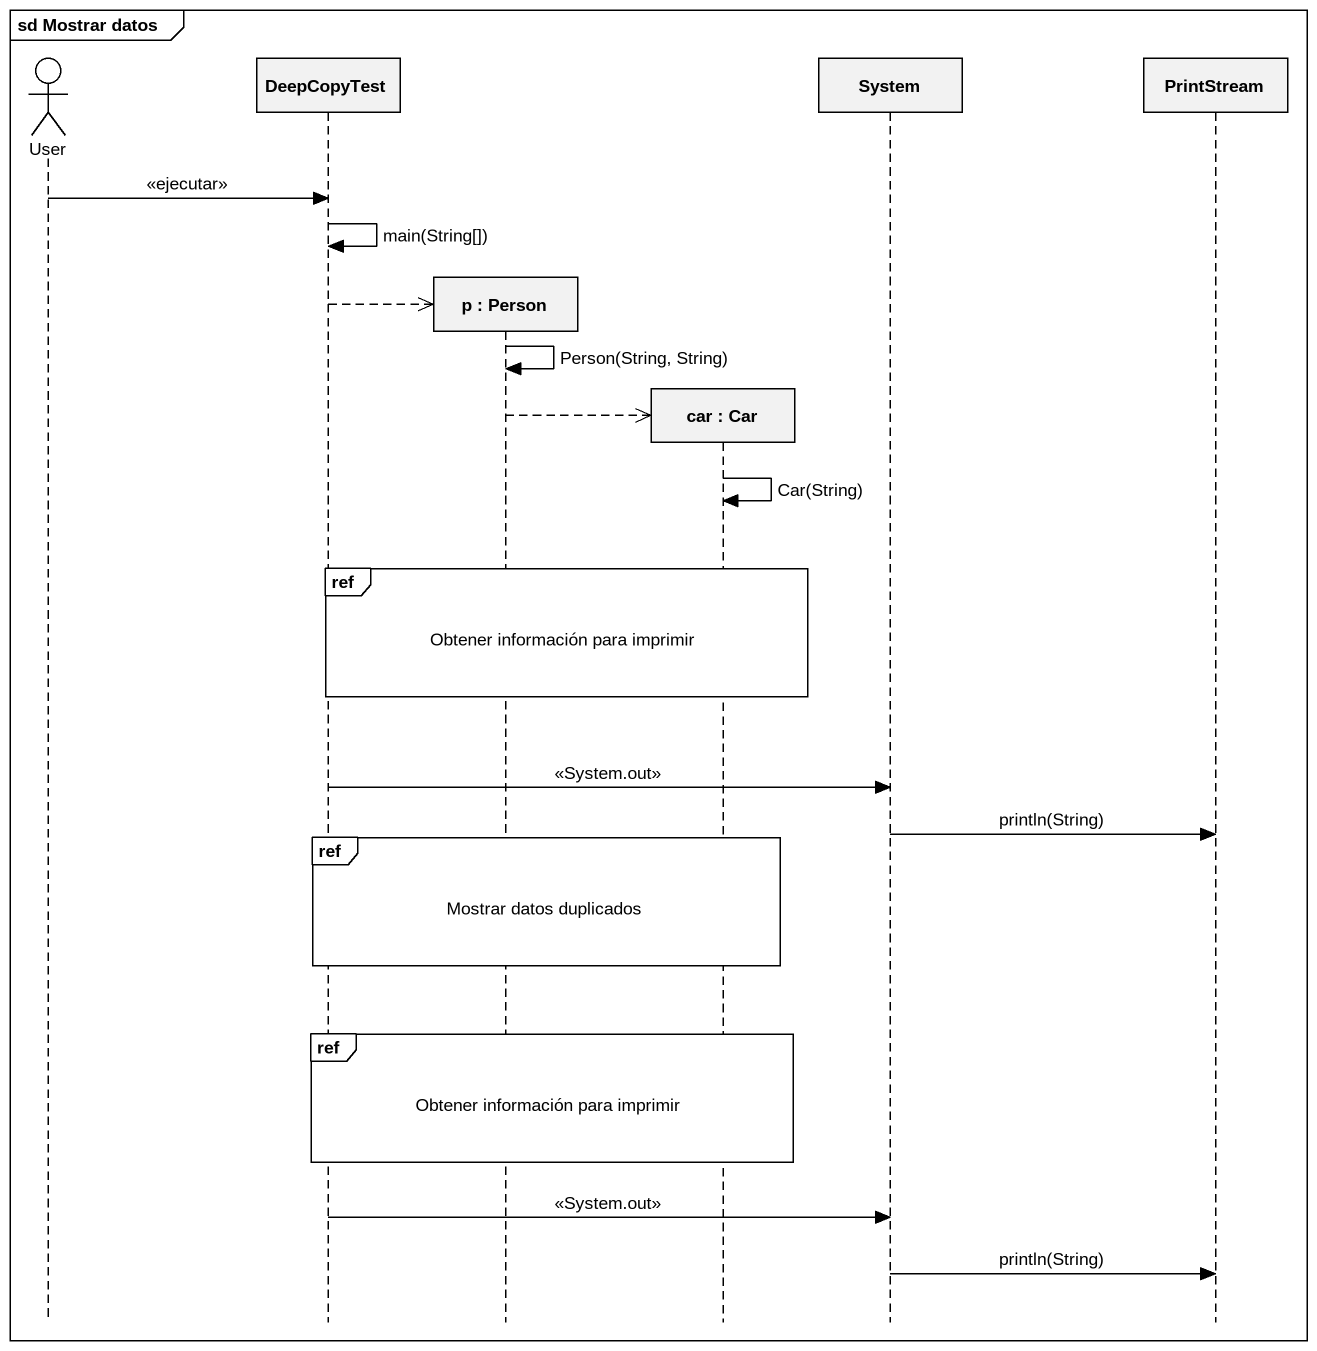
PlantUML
@startuml
mainframe sd Mostrar datos
hide footbox
actor User
participant DeepCopyTest
participant "p : Person" as p
participant "car : Car" as car
participant System
participant PrintStream

User -> DeepCopyTest : <<ejecutar>>
DeepCopyTest -> DeepCopyTest : main(String[])
DeepCopyTest -->> p **
p -> p : Person(String, String)
p -->> car **
car -> car : Car(String)
ref over DeepCopyTest, p, car : Obtener información para imprimir
DeepCopyTest -> System : <<System.out>>
System -> PrintStream : println(String)
ref over DeepCopyTest, p, car : Mostrar datos duplicados
ref over DeepCopyTest, p, car : Obtener información para imprimir
DeepCopyTest -> System : <<System.out>>
System -> PrintStream : println(String)
@enduml
